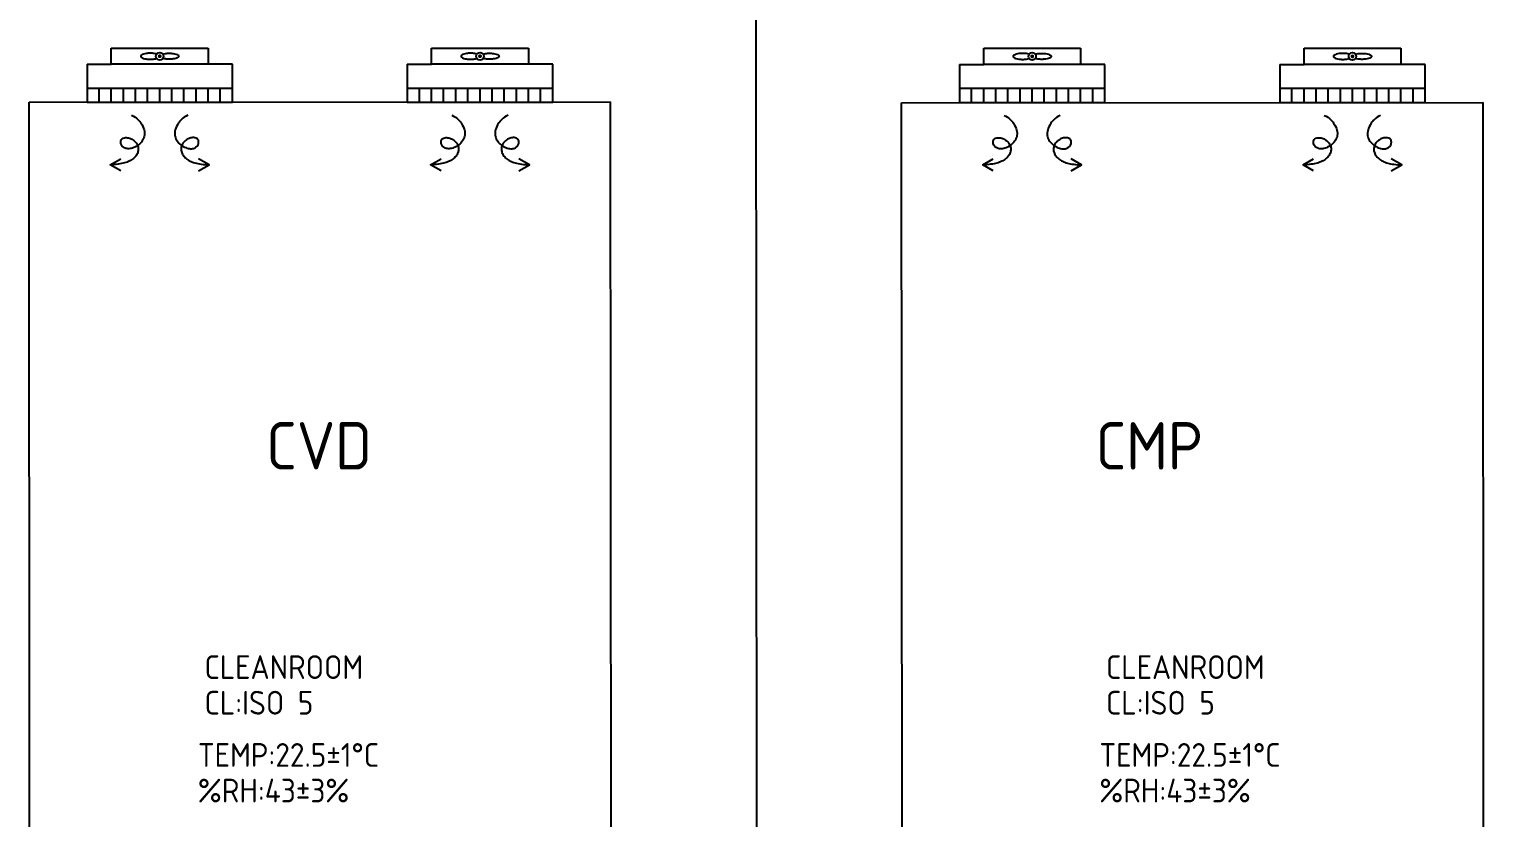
# Model space of a CAD drawing. Header units: millimetres. Extents: x -4 to 727, y 2288 to 2890.
# Drawn here: x 233.2 to 371, y 2483.8 to 2558.6 of the extents above; entities that cross this region are included whole.
import ezdxf
from ezdxf.enums import TextEntityAlignment as Align

# ---------------------------------------------------------------- set-up
doc = ezdxf.new("R2010")
doc.units = ezdxf.units.MM
for name, color, linetype in [('M-CEQPM-MAU', 22, 'Continuous'), ('M-EQPM-TXT', 4, 'Continuous'), ('M-HVAC-CMDUCT', 150, 'Continuous')]:
    doc.layers.add(name, color=color, linetype=linetype)
doc.styles.add('AA-TXT', font='isocp.shx', dxfattribs={"bigfont": 'chineset.shx'})

msp = doc.modelspace()

# ---------------------------------------------------------------- linework, layer by layer
at = {"layer": 'M-CEQPM-MAU'}
msp.add_line((301.974, 2606.445), (302.105, 2415.257), dxfattribs=at)
at = {"layer": 'M-CEQPM-MAU', "ltscale": 0.1}
for p, q in [((240.945, 2555.229), (240.945, 2556.759)), ((240.945, 2556.759), (250.125, 2556.759)), ((250.125, 2556.759), (250.125, 2555.229)), ((271.282, 2555.229), (271.282, 2556.759)), ((271.282, 2556.759), (280.462, 2556.759)), ((280.462, 2556.759), (280.462, 2555.229)), ((323.58, 2555.215), (323.58, 2556.745)), ((323.58, 2556.745), (332.76, 2556.745)), ((332.76, 2556.745), (332.76, 2555.215)), ((353.917, 2555.215), (353.917, 2556.745)), ((353.917, 2556.745), (363.097, 2556.745)), ((363.097, 2556.745), (363.097, 2555.215)), ((238.65, 2555.229), (240.945, 2555.229)), ((238.65, 2555.229), (238.65, 2551.629)), ((250.125, 2555.229), (240.945, 2555.229)), ((252.42, 2555.229), (250.125, 2555.229)), ((252.42, 2551.629), (252.42, 2555.229)), ((268.987, 2555.229), (271.282, 2555.229)), ((268.987, 2555.229), (268.987, 2551.629)), ((280.462, 2555.229), (271.282, 2555.229)), ((282.757, 2555.229), (280.462, 2555.229)), ((282.757, 2551.629), (282.757, 2555.229)), ((321.285, 2555.215), (323.58, 2555.215)), ((321.285, 2555.215), (321.285, 2551.615)), ((332.76, 2555.215), (323.58, 2555.215)), ((335.055, 2555.215), (332.76, 2555.215)), ((335.055, 2551.615), (335.055, 2555.215)), ((351.622, 2555.215), (353.917, 2555.215)), ((351.622, 2555.215), (351.622, 2551.615)), ((363.097, 2555.215), (353.917, 2555.215)), ((365.392, 2555.215), (363.097, 2555.215)), ((365.392, 2551.615), (365.392, 2555.215)), ((238.65, 2552.979), (252.42, 2552.979)), ((239.797, 2551.629), (239.797, 2552.979)), ((240.945, 2551.629), (240.945, 2552.979)), ((242.092, 2551.629), (242.092, 2552.979)), ((243.24, 2551.629), (243.24, 2552.979)), ((244.387, 2551.629), (244.387, 2552.979)), ((245.535, 2551.629), (245.535, 2552.979)), ((246.682, 2551.629), (246.682, 2552.979)), ((247.83, 2551.629), (247.83, 2552.979)), ((248.977, 2551.629), (248.977, 2552.979)), ((250.125, 2551.629), (250.125, 2552.979)), ((251.272, 2551.629), (251.272, 2552.979)), ((268.987, 2552.979), (282.757, 2552.979)), ((270.134, 2551.629), (270.134, 2552.979)), ((271.282, 2551.629), (271.282, 2552.979)), ((272.429, 2551.629), (272.429, 2552.979)), ((273.577, 2551.629), (273.577, 2552.979)), ((274.724, 2551.629), (274.724, 2552.979)), ((275.872, 2551.629), (275.872, 2552.979)), ((277.019, 2551.629), (277.019, 2552.979)), ((278.167, 2551.629), (278.167, 2552.979)), ((279.314, 2551.629), (279.314, 2552.979)), ((280.462, 2551.629), (280.462, 2552.979)), ((281.609, 2551.629), (281.609, 2552.979)), ((321.285, 2552.965), (335.055, 2552.965)), ((322.433, 2551.615), (322.433, 2552.965)), ((323.58, 2551.615), (323.58, 2552.965)), ((324.728, 2551.615), (324.728, 2552.965)), ((325.875, 2551.615), (325.875, 2552.965)), ((327.023, 2551.615), (327.023, 2552.965)), ((328.17, 2551.615), (328.17, 2552.965)), ((329.318, 2551.615), (329.318, 2552.965)), ((330.465, 2551.615), (330.465, 2552.965)), ((331.613, 2551.615), (331.613, 2552.965)), ((332.76, 2551.615), (332.76, 2552.965)), ((333.908, 2551.615), (333.908, 2552.965)), ((351.622, 2552.965), (365.392, 2552.965)), ((352.769, 2551.615), (352.769, 2552.965)), ((353.917, 2551.615), (353.917, 2552.965)), ((355.064, 2551.615), (355.064, 2552.965)), ((356.212, 2551.615), (356.212, 2552.965)), ((357.359, 2551.615), (357.359, 2552.965)), ((358.507, 2551.615), (358.507, 2552.965)), ((359.654, 2551.615), (359.654, 2552.965)), ((360.802, 2551.615), (360.802, 2552.965)), ((361.949, 2551.615), (361.949, 2552.965)), ((363.097, 2551.615), (363.097, 2552.965)), ((364.244, 2551.615), (364.244, 2552.965)), ((233.163, 2551.628), (288.243, 2551.665)), ((233.24, 2437.444), (233.163, 2551.628)), ((238.65, 2551.629), (252.42, 2551.629)), ((268.987, 2551.629), (282.757, 2551.629)), ((288.32, 2437.444), (288.243, 2551.665)), ((315.798, 2551.581), (370.878, 2551.618)), ((315.875, 2437.397), (315.798, 2551.581)), ((321.285, 2551.615), (335.055, 2551.615)), ((351.622, 2551.615), (365.392, 2551.615)), ((370.955, 2437.397), (370.878, 2551.618))]:
    msp.add_line(p, q, dxfattribs=at)
for points in [[(245.242, 2556.204, 0.0396595), (245.001, 2556.255, 0.0326137), (244.633, 2556.279, 0.0326137), (244.265, 2556.255, 0.0440874), (243.998, 2556.196, 0.0867213), (243.778, 2556.081, 0.233651), (243.735, 2555.994, 0.233651), (243.778, 2555.908, 0.0867213), (243.998, 2555.793, 0.0440874), (244.265, 2555.734, 0.0326137), (244.633, 2555.71, 0.0326137), (245.001, 2555.734, 0.0396595), (245.242, 2555.785)], [(245.828, 2556.204, -0.0396595), (246.068, 2556.255, -0.0326137), (246.437, 2556.279, -0.0326137), (246.805, 2556.255, -0.0440874), (247.072, 2556.196, -0.0867213), (247.292, 2556.081, -0.233651), (247.335, 2555.994, -0.233651), (247.292, 2555.908, -0.0867213), (247.072, 2555.793, -0.0440874), (246.805, 2555.734, -0.0326137), (246.437, 2555.71, -0.0326137), (246.068, 2555.734, -0.0396595), (245.828, 2555.785)], [(275.579, 2556.204, 0.0396595), (275.338, 2556.255, 0.0326137), (274.97, 2556.279, 0.0326137), (274.601, 2556.255, 0.0440874), (274.335, 2556.196, 0.0867213), (274.114, 2556.081, 0.233651), (274.072, 2555.994, 0.233651), (274.114, 2555.908, 0.0867213), (274.335, 2555.793, 0.0440874), (274.601, 2555.734, 0.0326137), (274.97, 2555.71, 0.0326137), (275.338, 2555.734, 0.0396595), (275.579, 2555.785)], [(276.165, 2556.204, -0.0396595), (276.405, 2556.255, -0.0326137), (276.774, 2556.279, -0.0326137), (277.142, 2556.255, -0.0440874), (277.409, 2556.196, -0.0867213), (277.629, 2556.081, -0.233651), (277.672, 2555.994, -0.233651), (277.629, 2555.908, -0.0867213), (277.409, 2555.793, -0.0440874), (277.142, 2555.734, -0.0326137), (276.774, 2555.71, -0.0326137), (276.405, 2555.734, -0.0396595), (276.165, 2555.785)], [(327.877, 2556.189, 0.0396595), (327.637, 2556.24, 0.0326137), (327.268, 2556.264, 0.0326137), (326.9, 2556.24, 0.0440874), (326.633, 2556.181, 0.0867213), (326.413, 2556.066, 0.233651), (326.37, 2555.98, 0.233651), (326.413, 2555.893, 0.0867213), (326.633, 2555.779, 0.0440874), (326.9, 2555.719, 0.0326137), (327.268, 2555.695, 0.0326137), (327.637, 2555.719, 0.0396595), (327.877, 2555.77)], [(328.463, 2556.189, -0.0396595), (328.704, 2556.24, -0.0326137), (329.072, 2556.264, -0.0326137), (329.44, 2556.24, -0.0440874), (329.707, 2556.181, -0.0867213), (329.927, 2556.066, -0.233651), (329.97, 2555.98, -0.233651), (329.927, 2555.893, -0.0867213), (329.707, 2555.779, -0.0440874), (329.44, 2555.719, -0.0326137), (329.072, 2555.695, -0.0326137), (328.704, 2555.719, -0.0396595), (328.463, 2555.77)], [(358.214, 2556.189, 0.0396595), (357.973, 2556.24, 0.0326137), (357.605, 2556.264, 0.0326137), (357.237, 2556.24, 0.0440874), (356.97, 2556.181, 0.0867213), (356.75, 2556.066, 0.233651), (356.707, 2555.98, 0.233651), (356.75, 2555.893, 0.0867213), (356.97, 2555.779, 0.0440874), (357.237, 2555.719, 0.0326137), (357.605, 2555.695, 0.0326137), (357.973, 2555.719, 0.0396595), (358.214, 2555.77)], [(358.8, 2556.189, -0.0396595), (359.04, 2556.24, -0.0326137), (359.409, 2556.264, -0.0326137), (359.777, 2556.24, -0.0440874), (360.044, 2556.181, -0.0867213), (360.264, 2556.066, -0.233651), (360.307, 2555.98, -0.233651), (360.264, 2555.893, -0.0867213), (360.044, 2555.779, -0.0440874), (359.777, 2555.719, -0.0326137), (359.409, 2555.695, -0.0326137), (359.04, 2555.719, -0.0396595), (358.8, 2555.77)]]:
    msp.add_lwpolyline(points, format="xyb", dxfattribs=at)
at = {"layer": 'M-CEQPM-MAU', "ltscale": 0.1, "const_width": 0.18}
for points in [[(245.625, 2555.994, -1), (245.445, 2555.994, -1)], [(275.962, 2555.994, -1), (275.782, 2555.994, -1)], [(328.26, 2555.98, -1), (328.08, 2555.98, -1)], [(358.597, 2555.98, -1), (358.417, 2555.98, -1)]]:
    msp.add_lwpolyline(points, format="xyb", close=True, dxfattribs=at)
at = {"layer": 'M-CEQPM-MAU', "ltscale": 0.1}
for centre in [(245.535, 2555.994), (275.872, 2555.994), (328.17, 2555.98), (358.507, 2555.98)]:
    msp.add_circle(centre, 0.36, dxfattribs=at)
at = {"layer": 'M-HVAC-CMDUCT', "ltscale": 0.1}
for points in [[(242.866, 2550.394, -0.140241), (243.477, 2549.988, -0.0382317), (243.692, 2549.757), (243.753, 2549.67), (243.86, 2549.487), (243.949, 2549.322), (244.012, 2549.167), (244.056, 2549.021), (244.086, 2548.883), (244.102, 2548.752), (244.106, 2548.627), (244.097, 2548.507), (244.076, 2548.392), (244.043, 2548.281), (243.998, 2548.174), (243.942, 2548.068), (243.875, 2547.965), (243.797, 2547.864), (243.711, 2547.767), (243.617, 2547.675), (243.516, 2547.589), (243.41, 2547.511), (243.299, 2547.441), (243.185, 2547.38), (243.069, 2547.33), (242.952, 2547.29), (242.836, 2547.261), (242.723, 2547.241), (242.614, 2547.232), (242.51, 2547.232), (242.413, 2547.242), (242.325, 2547.26), (242.247, 2547.288), (242.178, 2547.324), (242.112, 2547.364, -0.2820106), (241.844, 2547.886, -0.2221525), (241.965, 2548.171, -0.123311), (242.201, 2548.272), (242.288, 2548.28), (242.381, 2548.282), (242.475, 2548.276), (242.57, 2548.262), (242.663, 2548.238), (242.753, 2548.206), (242.84, 2548.167), (242.924, 2548.121), (243.003, 2548.07), (243.078, 2548.014), (243.149, 2547.955), (243.213, 2547.892), (243.272, 2547.827), (243.325, 2547.759), (243.372, 2547.69), (243.412, 2547.618), (243.445, 2547.544), (243.472, 2547.467), (243.492, 2547.388), (243.504, 2547.306), (243.509, 2547.222), (243.506, 2547.135), (243.495, 2547.047), (243.477, 2546.959), (243.45, 2546.871), (243.416, 2546.783), (243.373, 2546.697), (243.322, 2546.612), (243.262, 2546.53), (243.194, 2546.451), (243.119, 2546.376), (243.038, 2546.304), (242.95, 2546.235), (242.856, 2546.171), (242.758, 2546.11), (242.656, 2546.055), (242.549, 2546.004), (242.437, 2545.957), (242.32, 2545.916), (242.195, 2545.878), (242.061, 2545.845), (241.919, 2545.815), (241.765, 2545.79), (241.599, 2545.767), (241.422, 2545.749), (241.236, 2545.733), (241.046, 2545.719), (240.857, 2545.707)], [(248.199, 2550.394, 0.140241), (247.588, 2549.988, 0.0382317), (247.373, 2549.757), (247.312, 2549.67), (247.205, 2549.487), (247.116, 2549.322), (247.053, 2549.167), (247.009, 2549.021), (246.98, 2548.883), (246.963, 2548.752), (246.959, 2548.627), (246.968, 2548.507), (246.989, 2548.392), (247.022, 2548.281), (247.067, 2548.174), (247.123, 2548.068), (247.19, 2547.965), (247.268, 2547.864), (247.354, 2547.767), (247.448, 2547.675), (247.549, 2547.589), (247.655, 2547.511), (247.766, 2547.441), (247.88, 2547.38), (247.996, 2547.33), (248.113, 2547.29), (248.229, 2547.261), (248.342, 2547.241), (248.451, 2547.232), (248.555, 2547.232), (248.652, 2547.242), (248.74, 2547.26), (248.818, 2547.288), (248.887, 2547.324), (248.953, 2547.364, 0.2820106), (249.222, 2547.886, 0.2221525), (249.1, 2548.171, 0.123311), (248.865, 2548.272), (248.777, 2548.28), (248.685, 2548.282), (248.59, 2548.276), (248.495, 2548.262), (248.402, 2548.238), (248.312, 2548.206), (248.225, 2548.167), (248.141, 2548.121), (248.062, 2548.07), (247.987, 2548.014), (247.917, 2547.955), (247.852, 2547.892), (247.793, 2547.827), (247.74, 2547.759), (247.693, 2547.69), (247.653, 2547.618), (247.62, 2547.544), (247.593, 2547.467), (247.574, 2547.388), (247.561, 2547.306), (247.557, 2547.222), (247.56, 2547.135), (247.57, 2547.047), (247.589, 2546.959), (247.615, 2546.871), (247.65, 2546.783), (247.692, 2546.697), (247.744, 2546.612), (247.803, 2546.53), (247.871, 2546.451), (247.946, 2546.376), (248.028, 2546.304), (248.115, 2546.235), (248.209, 2546.171), (248.307, 2546.11), (248.41, 2546.055), (248.516, 2546.004), (248.628, 2545.957), (248.746, 2545.916), (248.871, 2545.878), (249.004, 2545.845), (249.147, 2545.815), (249.3, 2545.79), (249.466, 2545.767), (249.643, 2545.749), (249.829, 2545.733), (250.019, 2545.719), (250.208, 2545.707)], [(273.203, 2550.394, -0.140241), (273.814, 2549.988, -0.0382317), (274.029, 2549.757), (274.09, 2549.67), (274.197, 2549.487), (274.286, 2549.322), (274.349, 2549.167), (274.393, 2549.021), (274.422, 2548.883), (274.439, 2548.752), (274.443, 2548.627), (274.434, 2548.507), (274.413, 2548.392), (274.38, 2548.281), (274.335, 2548.174), (274.279, 2548.068), (274.212, 2547.965), (274.134, 2547.864), (274.048, 2547.767), (273.954, 2547.675), (273.853, 2547.589), (273.746, 2547.511), (273.636, 2547.441), (273.522, 2547.38), (273.406, 2547.33), (273.289, 2547.29), (273.173, 2547.261), (273.06, 2547.241), (272.951, 2547.232), (272.847, 2547.232), (272.75, 2547.242), (272.662, 2547.26), (272.584, 2547.288), (272.515, 2547.324), (272.449, 2547.364, -0.2820106), (272.18, 2547.886, -0.2221525), (272.302, 2548.171, -0.123311), (272.537, 2548.272), (272.625, 2548.28), (272.717, 2548.282), (272.812, 2548.276), (272.907, 2548.262), (273, 2548.238), (273.09, 2548.206), (273.177, 2548.167), (273.261, 2548.121), (273.34, 2548.07), (273.415, 2548.014), (273.485, 2547.955), (273.55, 2547.892), (273.609, 2547.827), (273.662, 2547.759), (273.709, 2547.69), (273.749, 2547.618), (273.782, 2547.544), (273.809, 2547.467), (273.828, 2547.388), (273.841, 2547.306), (273.845, 2547.222), (273.842, 2547.135), (273.832, 2547.047), (273.813, 2546.959), (273.787, 2546.871), (273.752, 2546.783), (273.71, 2546.697), (273.658, 2546.612), (273.599, 2546.53), (273.531, 2546.451), (273.456, 2546.376), (273.374, 2546.304), (273.287, 2546.235), (273.193, 2546.171), (273.095, 2546.11), (272.992, 2546.055), (272.886, 2546.004), (272.774, 2545.957), (272.656, 2545.916), (272.531, 2545.878), (272.398, 2545.845), (272.255, 2545.815), (272.102, 2545.79), (271.936, 2545.767), (271.759, 2545.749), (271.573, 2545.733), (271.383, 2545.719), (271.194, 2545.707)], [(278.536, 2550.394, 0.140241), (277.925, 2549.988, 0.0382317), (277.71, 2549.757), (277.649, 2549.67), (277.542, 2549.487), (277.453, 2549.322), (277.39, 2549.167), (277.346, 2549.021), (277.316, 2548.883), (277.3, 2548.752), (277.296, 2548.627), (277.305, 2548.507), (277.326, 2548.392), (277.359, 2548.281), (277.404, 2548.174), (277.46, 2548.068), (277.527, 2547.965), (277.605, 2547.864), (277.691, 2547.767), (277.785, 2547.675), (277.886, 2547.589), (277.992, 2547.511), (278.103, 2547.441), (278.217, 2547.38), (278.333, 2547.33), (278.45, 2547.29), (278.566, 2547.261), (278.679, 2547.241), (278.788, 2547.232), (278.892, 2547.232), (278.989, 2547.242), (279.077, 2547.26), (279.155, 2547.288), (279.224, 2547.324), (279.29, 2547.364, 0.2820106), (279.558, 2547.886, 0.2221525), (279.437, 2548.171, 0.123311), (279.201, 2548.272), (279.114, 2548.28), (279.021, 2548.282), (278.927, 2548.276), (278.832, 2548.262), (278.739, 2548.238), (278.649, 2548.206), (278.562, 2548.167), (278.478, 2548.121), (278.399, 2548.07), (278.324, 2548.014), (278.253, 2547.955), (278.189, 2547.892), (278.13, 2547.827), (278.077, 2547.759), (278.03, 2547.69), (277.99, 2547.618), (277.957, 2547.544), (277.93, 2547.467), (277.91, 2547.388), (277.898, 2547.306), (277.893, 2547.222), (277.896, 2547.135), (277.907, 2547.047), (277.925, 2546.959), (277.952, 2546.871), (277.986, 2546.783), (278.029, 2546.697), (278.08, 2546.612), (278.14, 2546.53), (278.208, 2546.451), (278.283, 2546.376), (278.364, 2546.304), (278.452, 2546.235), (278.546, 2546.171), (278.644, 2546.11), (278.746, 2546.055), (278.853, 2546.004), (278.965, 2545.957), (279.082, 2545.916), (279.207, 2545.878), (279.341, 2545.845), (279.483, 2545.815), (279.637, 2545.79), (279.803, 2545.767), (279.98, 2545.749), (280.166, 2545.733), (280.356, 2545.719), (280.545, 2545.707)], [(325.502, 2550.38, -0.140241), (326.112, 2549.973, -0.0382317), (326.327, 2549.743), (326.389, 2549.655), (326.496, 2549.472), (326.584, 2549.307), (326.647, 2549.152), (326.691, 2549.006), (326.721, 2548.868), (326.737, 2548.737), (326.741, 2548.612), (326.732, 2548.492), (326.711, 2548.377), (326.678, 2548.267), (326.634, 2548.159), (326.577, 2548.053), (326.51, 2547.95), (326.433, 2547.849), (326.346, 2547.752), (326.252, 2547.66), (326.151, 2547.574), (326.045, 2547.496), (325.934, 2547.426), (325.82, 2547.365), (325.704, 2547.315), (325.587, 2547.275), (325.472, 2547.246), (325.358, 2547.226), (325.249, 2547.217), (325.145, 2547.217), (325.049, 2547.227), (324.96, 2547.246), (324.882, 2547.273), (324.813, 2547.309), (324.747, 2547.349, -0.2820106), (324.479, 2547.871, -0.2221525), (324.6, 2548.156, -0.123311), (324.836, 2548.257), (324.923, 2548.265), (325.016, 2548.267), (325.111, 2548.261), (325.205, 2548.247), (325.298, 2548.223), (325.388, 2548.191), (325.475, 2548.152), (325.559, 2548.107), (325.639, 2548.055), (325.714, 2548), (325.784, 2547.94), (325.849, 2547.877), (325.908, 2547.812), (325.96, 2547.745), (326.007, 2547.675), (326.047, 2547.603), (326.081, 2547.529), (326.107, 2547.452), (326.127, 2547.373), (326.139, 2547.291), (326.144, 2547.207), (326.141, 2547.12), (326.13, 2547.033), (326.112, 2546.944), (326.085, 2546.856), (326.051, 2546.768), (326.008, 2546.682), (325.957, 2546.597), (325.897, 2546.515), (325.829, 2546.437), (325.755, 2546.361), (325.673, 2546.289), (325.585, 2546.22), (325.492, 2546.156), (325.393, 2546.096), (325.291, 2546.04), (325.184, 2545.989), (325.072, 2545.943), (324.955, 2545.901), (324.83, 2545.863), (324.697, 2545.83), (324.554, 2545.8), (324.4, 2545.775), (324.235, 2545.753), (324.057, 2545.734), (323.871, 2545.718), (323.681, 2545.705), (323.492, 2545.693)], [(330.834, 2550.38, 0.140241), (330.223, 2549.973, 0.0382317), (330.008, 2549.743), (329.947, 2549.655), (329.84, 2549.472), (329.752, 2549.307), (329.688, 2549.152), (329.644, 2549.006), (329.615, 2548.868), (329.598, 2548.737), (329.594, 2548.612), (329.603, 2548.492), (329.624, 2548.377), (329.657, 2548.267), (329.702, 2548.159), (329.758, 2548.053), (329.826, 2547.95), (329.903, 2547.849), (329.989, 2547.752), (330.084, 2547.66), (330.184, 2547.574), (330.291, 2547.496), (330.401, 2547.426), (330.515, 2547.365), (330.632, 2547.315), (330.748, 2547.275), (330.864, 2547.246), (330.977, 2547.226), (331.087, 2547.217), (331.19, 2547.217), (331.287, 2547.227), (331.375, 2547.246), (331.453, 2547.273), (331.522, 2547.309), (331.589, 2547.349, 0.2820106), (331.857, 2547.871, 0.2221525), (331.736, 2548.156, 0.123311), (331.5, 2548.257), (331.412, 2548.265), (331.32, 2548.267), (331.225, 2548.261), (331.13, 2548.247), (331.038, 2548.223), (330.947, 2548.191), (330.86, 2548.152), (330.777, 2548.107), (330.697, 2548.055), (330.622, 2548), (330.552, 2547.94), (330.487, 2547.877), (330.428, 2547.812), (330.375, 2547.745), (330.329, 2547.675), (330.288, 2547.603), (330.255, 2547.529), (330.228, 2547.452), (330.209, 2547.373), (330.197, 2547.291), (330.192, 2547.207), (330.195, 2547.12), (330.205, 2547.033), (330.224, 2546.944), (330.25, 2546.856), (330.285, 2546.768), (330.328, 2546.682), (330.379, 2546.597), (330.439, 2546.515), (330.506, 2546.437), (330.581, 2546.361), (330.663, 2546.289), (330.751, 2546.22), (330.844, 2546.156), (330.942, 2546.096), (331.045, 2546.04), (331.152, 2545.989), (331.263, 2545.943), (331.381, 2545.901), (331.506, 2545.863), (331.639, 2545.83), (331.782, 2545.8), (331.935, 2545.775), (332.101, 2545.753), (332.279, 2545.734), (332.465, 2545.718), (332.655, 2545.705), (332.844, 2545.693)], [(355.838, 2550.38, -0.140241), (356.449, 2549.973, -0.0382317), (356.664, 2549.743), (356.725, 2549.655), (356.832, 2549.472), (356.921, 2549.307), (356.984, 2549.152), (357.028, 2549.006), (357.058, 2548.868), (357.074, 2548.737), (357.078, 2548.612), (357.069, 2548.492), (357.048, 2548.377), (357.015, 2548.267), (356.97, 2548.159), (356.914, 2548.053), (356.847, 2547.95), (356.769, 2547.849), (356.683, 2547.752), (356.589, 2547.66), (356.488, 2547.574), (356.382, 2547.496), (356.271, 2547.426), (356.157, 2547.365), (356.041, 2547.315), (355.924, 2547.275), (355.808, 2547.246), (355.695, 2547.226), (355.586, 2547.217), (355.482, 2547.217), (355.385, 2547.227), (355.297, 2547.246), (355.219, 2547.273), (355.15, 2547.309), (355.084, 2547.349, -0.2820106), (354.816, 2547.871, -0.2221525), (354.937, 2548.156, -0.123311), (355.173, 2548.257), (355.26, 2548.265), (355.353, 2548.267), (355.447, 2548.261), (355.542, 2548.247), (355.635, 2548.223), (355.725, 2548.191), (355.812, 2548.152), (355.896, 2548.107), (355.975, 2548.055), (356.05, 2548), (356.121, 2547.94), (356.185, 2547.877), (356.244, 2547.812), (356.297, 2547.745), (356.344, 2547.675), (356.384, 2547.603), (356.417, 2547.529), (356.444, 2547.452), (356.463, 2547.373), (356.476, 2547.291), (356.48, 2547.207), (356.478, 2547.12), (356.467, 2547.033), (356.449, 2546.944), (356.422, 2546.856), (356.388, 2546.768), (356.345, 2546.682), (356.294, 2546.597), (356.234, 2546.515), (356.166, 2546.437), (356.091, 2546.361), (356.01, 2546.289), (355.922, 2546.22), (355.828, 2546.156), (355.73, 2546.096), (355.627, 2546.04), (355.521, 2545.989), (355.409, 2545.943), (355.292, 2545.901), (355.167, 2545.863), (355.033, 2545.83), (354.891, 2545.8), (354.737, 2545.775), (354.571, 2545.753), (354.394, 2545.734), (354.208, 2545.718), (354.018, 2545.705), (353.829, 2545.693)], [(361.171, 2550.38, 0.140241), (360.56, 2549.973, 0.0382317), (360.345, 2549.743), (360.284, 2549.655), (360.177, 2549.472), (360.088, 2549.307), (360.025, 2549.152), (359.981, 2549.006), (359.952, 2548.868), (359.935, 2548.737), (359.931, 2548.612), (359.94, 2548.492), (359.961, 2548.377), (359.994, 2548.267), (360.039, 2548.159), (360.095, 2548.053), (360.162, 2547.95), (360.24, 2547.849), (360.326, 2547.752), (360.42, 2547.66), (360.521, 2547.574), (360.627, 2547.496), (360.738, 2547.426), (360.852, 2547.365), (360.968, 2547.315), (361.085, 2547.275), (361.201, 2547.246), (361.314, 2547.226), (361.423, 2547.217), (361.527, 2547.217), (361.624, 2547.227), (361.712, 2547.246), (361.79, 2547.273), (361.859, 2547.309), (361.925, 2547.349, 0.2820106), (362.193, 2547.871, 0.2221525), (362.072, 2548.156, 0.123311), (361.837, 2548.257), (361.749, 2548.265), (361.656, 2548.267), (361.562, 2548.261), (361.467, 2548.247), (361.374, 2548.223), (361.284, 2548.191), (361.197, 2548.152), (361.113, 2548.107), (361.034, 2548.055), (360.959, 2548), (360.889, 2547.94), (360.824, 2547.877), (360.765, 2547.812), (360.712, 2547.745), (360.665, 2547.675), (360.625, 2547.603), (360.592, 2547.529), (360.565, 2547.452), (360.546, 2547.373), (360.533, 2547.291), (360.529, 2547.207), (360.531, 2547.12), (360.542, 2547.033), (360.56, 2546.944), (360.587, 2546.856), (360.621, 2546.768), (360.664, 2546.682), (360.716, 2546.597), (360.775, 2546.515), (360.843, 2546.437), (360.918, 2546.361), (361, 2546.289), (361.087, 2546.22), (361.181, 2546.156), (361.279, 2546.096), (361.382, 2546.04), (361.488, 2545.989), (361.6, 2545.943), (361.718, 2545.901), (361.842, 2545.863), (361.976, 2545.83), (362.119, 2545.8), (362.272, 2545.775), (362.438, 2545.753), (362.615, 2545.734), (362.801, 2545.718), (362.991, 2545.705), (363.18, 2545.693)]]:
    msp.add_lwpolyline(points, format="xyb", dxfattribs=at)
for points in [[(241.851, 2545.134), (240.857, 2545.707), (241.851, 2546.281)], [(249.215, 2545.134), (250.208, 2545.707), (249.215, 2546.281)], [(272.187, 2545.134), (271.194, 2545.707), (272.187, 2546.281)], [(279.551, 2545.134), (280.545, 2545.707), (279.551, 2546.281)], [(324.486, 2545.119), (323.492, 2545.693), (324.486, 2546.266)], [(331.85, 2545.119), (332.844, 2545.693), (331.85, 2546.266)], [(354.823, 2545.119), (353.829, 2545.693), (354.823, 2546.266)], [(362.187, 2545.119), (363.18, 2545.693), (362.187, 2546.266)]]:
    msp.add_lwpolyline(points, dxfattribs=at)

# ---------------------------------------------------------------- texts
at = {"layer": 'M-EQPM-TXT', "color": 3, "style": 'AA-TXT'}
for s, height, p in [('CVD', 4.5, (255.617, 2519.082, 0)), ('CMP', 4.5, (334.176, 2519.074, 0)), ('CLEANROOM', 2.25, (249.777, 2498.101)), ('CLEANROOM', 2.25, (335.163, 2498.101)), ('CL:ISO 5', 2.25, (249.777, 2494.726)), ('CL:ISO 5', 2.25, (335.163, 2494.726)), ('TEMP:22.5%%P1%%DC', 2.25, (249.149, 2489.778, 0)), ('TEMP:22.5%%P1%%DC', 2.25, (334.534, 2489.778, 0)), ('%%%RH:43%%P3%%%', 2.25, (249.149, 2486.403, 0)), ('%%%RH:43%%P3%%%', 2.25, (334.534, 2486.403, 0))]:
    msp.add_text(s, height=height, dxfattribs=at).set_placement(p, align=Align.MIDDLE_LEFT)

doc.saveas('drawing.dxf')
